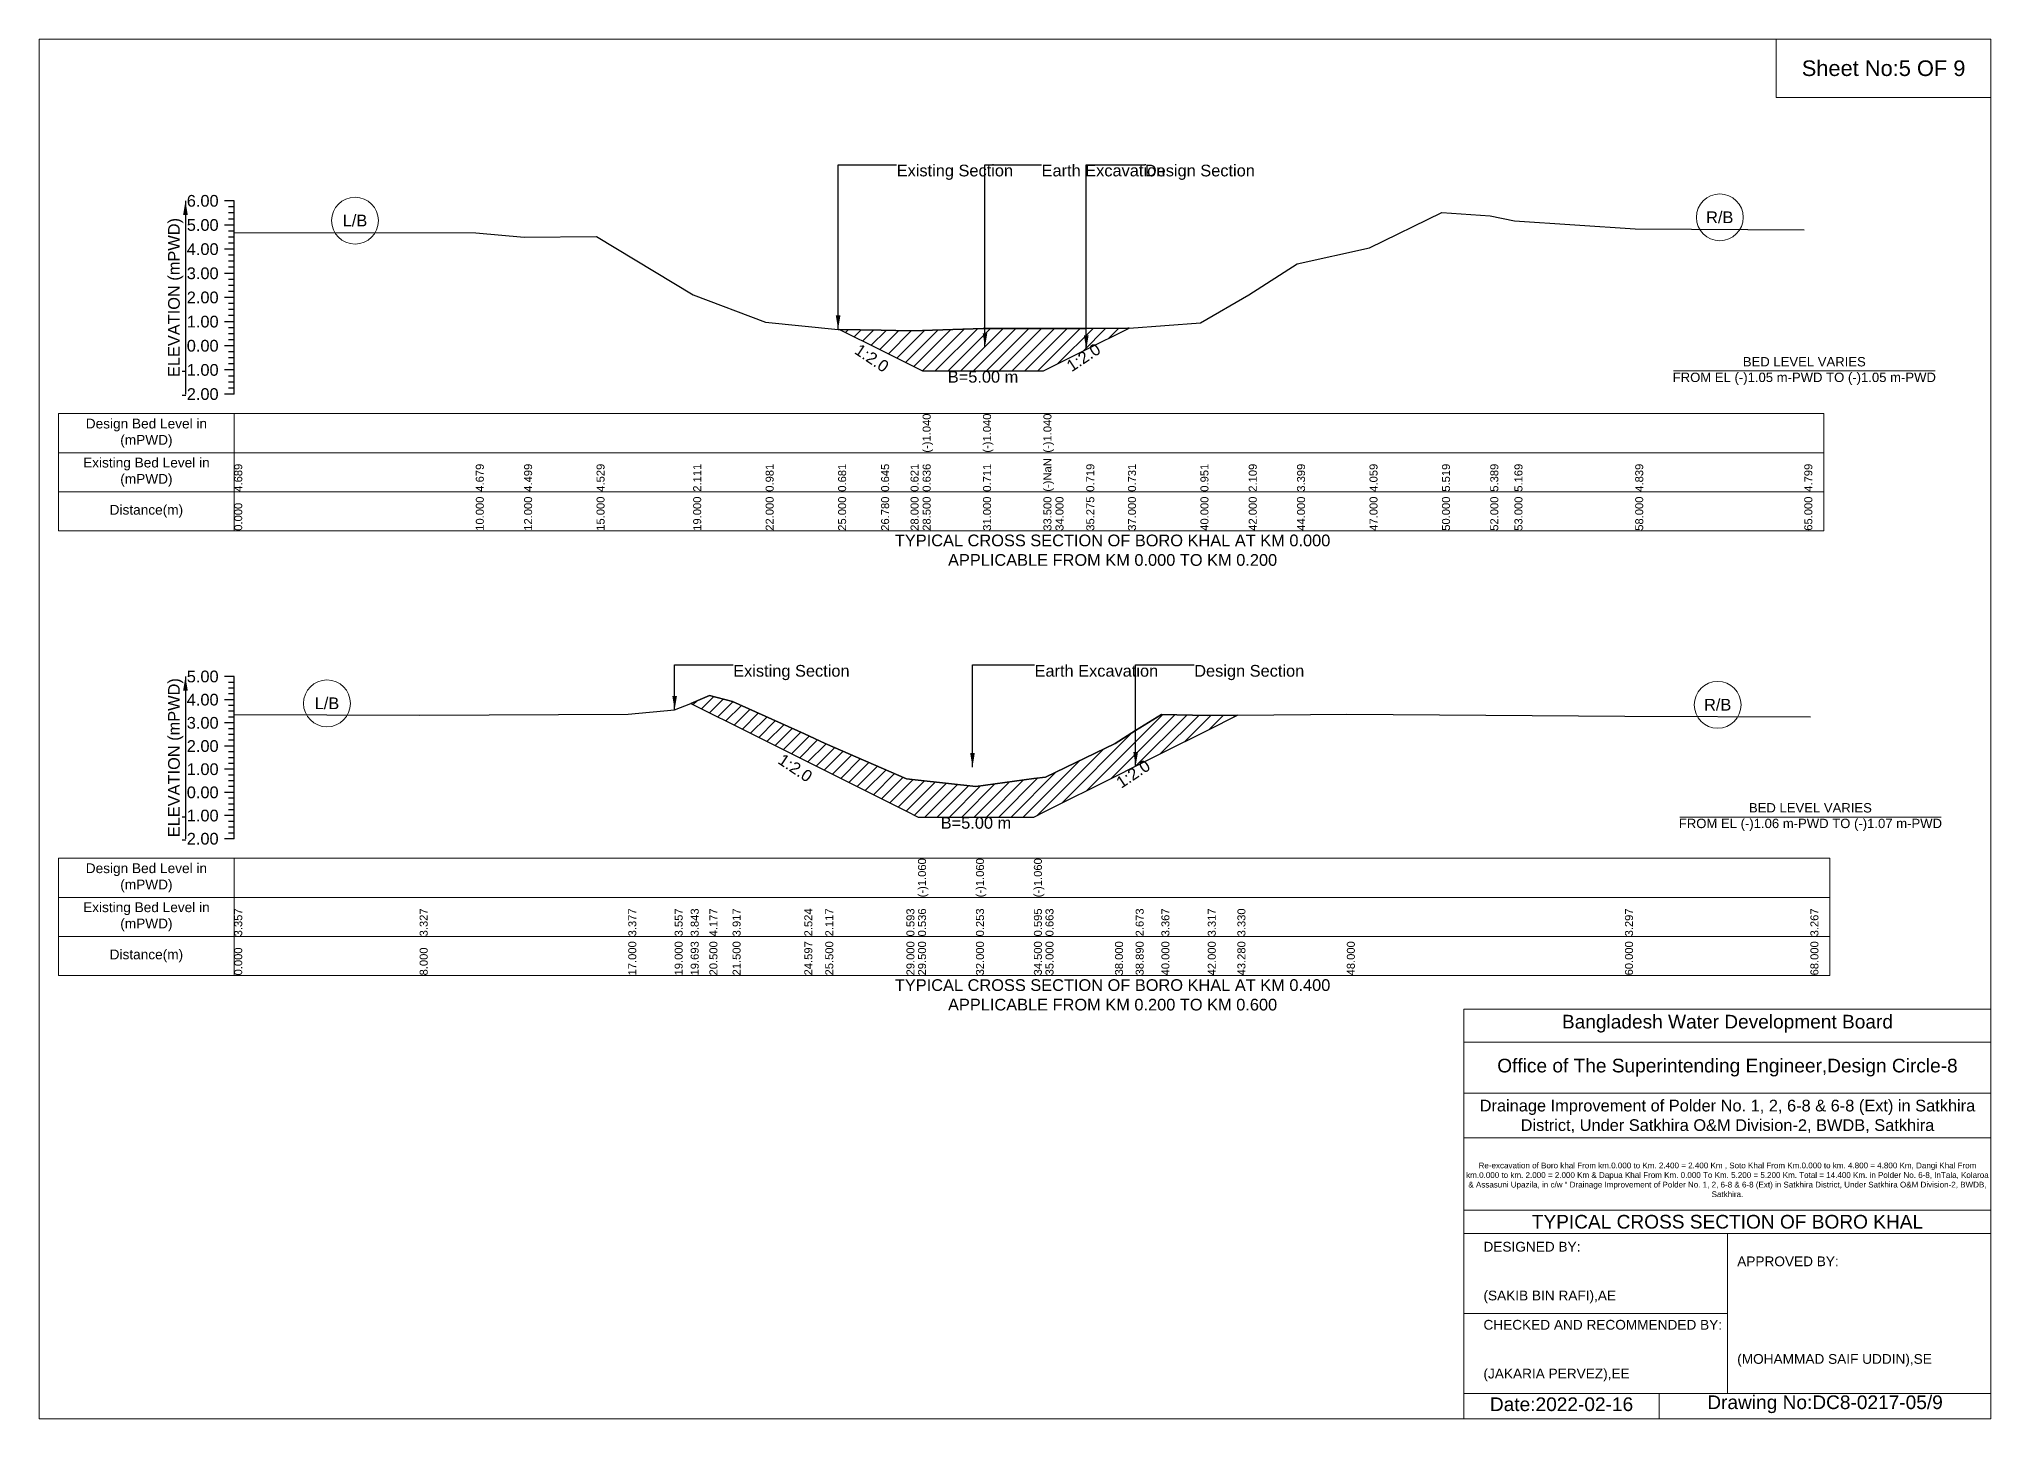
# Model space of a CAD drawing. Header units: inches. Extents: x 91000 to 538000, y -5656 to 0.
# Drawn here: x 260000 to 268000, y -5656 to 0 of the extents above; entities that cross this region are included whole.
import ezdxf

# ---------------------------------------------------------------- set-up
doc = ezdxf.new("R2010")
doc.units = ezdxf.units.IN
doc.header["$LTSCALE"] = 7
doc.header["$MEASUREMENT"] = 0
for name, color, linetype, lineweight in [('Cross section Data Border', 7, 'Continuous', 9), ('Cross Section Labels', 7, 'Continuous', 9), ('Existing_Bed_Level for Xsection', 7, 'Continuous', 25)]:
    doc.layers.add(name, color=color, linetype=linetype, lineweight=lineweight)
doc.styles.get("Standard").update_dxf_attribs({"font": 'arial.ttf'})
doc.dimstyles.get("Standard").update_dxf_attribs({"dimtxt": 45, "dimasz": 60, "dimexe": 0.18, "dimexo": 0.0625, "dimgap": 0.09, "dimtad": 0, "dimtih": 1, "dimtoh": 1, "dimdec": 4, "dimzin": 0, "dimdsep": 46, "dimtxsty": 'Standard', "dimcen": 0.09, "dimadec": 0, "dimazin": 0, "dimtfac": 1, "dimtdec": 4, "dimtofl": 0, "dimtmove": 0, "dimatfit": 3, "dimfxl": 1, "dimtolj": 1, "dimtzin": 0, "dimarcsym": 0})

msp = doc.modelspace()

# ---------------------------------------------------------------- hatches: boundary and pattern name
at = {"layer": 'Existing_Bed_Level for Xsection'}
h = msp.add_hatch(dxfattribs=at)
h.set_pattern_fill('ANSI31', color=256, scale=297, style=0)
h.paths.add_polyline_path([(263280.98125, -1190.17962), (263451.24062, -1275.30931), (263572, -1335.689), (263621.5, -1360.439), (263869, -1360.439), (264116.5, -1360.439), (264166, -1335.689), (264292.18633, -1272.59584), (264463, -1187.189), (264467.87266, -1184.75267), (264463, -1185.11), (264292.18633, -1186.24876), (264166, -1187.09), (264116.5, -1187.09), (263869, -1187.09), (263621.5, -1194.515), (263572, -1196), (263451.24062, -1193.58481)])
h = msp.add_hatch(dxfattribs=at)
h.set_pattern_fill('ANSI31', color=256, scale=285, style=0)
h.paths.add_polyline_path([(262670.84124, -2722.90562), (262747.5, -2761.235), (262842.5, -2808.735), (263136.67062, -2955.82031), (263222.5, -2998.735), (263555, -3164.985), (263602.5, -3188.735), (263840, -3188.735), (264077.5, -3188.735), (264125, -3164.985), (264410, -3022.485), (264494.53061, -2980.21969), (264600, -2927.485), (264790, -2832.485), (264911.56122, -2771.70439), (264790, -2772.92), (264600, -2768.17), (264494.53061, -2834.08837), (264410, -2886.92), (264125, -3025.05), (264077.5, -3031.54167), (263840, -3064), (263602.5, -3037.08333), (263555, -3031.7), (263222.5, -2886.92), (263136.67062, -2848.29678), (262842.5, -2715.92), (262747.5, -2691.22)])

# ---------------------------------------------------------------- linework, layer by layer
at = {"layer": 'Cross section Data Border'}
for points in [[(260080, -1535.479), (267315, -1535.479), (267315, -2015.479), (260080, -2015.479)], [(260080, -3358.035), (267340, -3358.035), (267340, -3838.035), (260080, -3838.035)]]:
    msp.add_lwpolyline(points, close=True, dxfattribs=at)
for points in [[(260800, -1535.479), (260800, -2015.479)], [(260080, -1695.479), (267315, -1695.479)], [(260080, -1855.479), (267315, -1855.479)], [(260800, -3358.035), (260800, -3838.035)], [(260080, -3518.035), (267340, -3518.035)], [(260080, -3678.035), (267340, -3678.035)]]:
    msp.add_lwpolyline(points, dxfattribs=at)
at = {"layer": 'Cross Section Labels'}
for points in [[(260000, 0), (268000, 0), (268000, -5656), (260000, -5656)], [(267120, 0), (268000, 0), (268000, -240), (267120, -240)]]:
    msp.add_lwpolyline(points, close=True, dxfattribs=at)
for points in [[(266699.19427, -1360.439), (267770.80573, -1360.439)], [(266724.19427, -3188.735), (267795.80573, -3188.735)], [(265840, -5656), (265840, -3976), (268000, -3976)], [(265840, -4112), (268000, -4112)], [(265840, -4320), (268000, -4320)], [(265840, -4504), (268000, -4504)], [(265840, -4800), (268000, -4800)], [(265840, -4896), (268000, -4896)], [(266920, -4896), (266920, -5552)], [(265840, -5224), (266920, -5224)], [(265840, -5552), (268000, -5552)], [(266640, -5552), (266640, -5656)]]:
    msp.add_lwpolyline(points, dxfattribs=at)
for centre in [(266888.5, -730.898), (261295, -744.263), (261180, -2723.045), (266880, -2728.745)]:
    msp.add_circle(centre, 96, dxfattribs=at)
at = {"layer": 'Existing_Bed_Level for Xsection'}
for points in [[(260800, -663.479), (260760, -663.479)], [(260800, -688.229), (260776, -688.229)], [(260800, -712.979), (260776, -712.979)], [(260800, -1455.479), (260800, -1356.479), (260800, -1257.479), (260800, -1158.479), (260800, -1059.479), (260800, -960.479), (260800, -861.479), (260800, -762.479), (260800, -663.479)], [(260800, -793.268), (261790, -794.258), (261988, -812.078), (262285, -809.108), (262681, -1048.49), (262978, -1160.36), (263275, -1190.06), (263280.98125, -1190.17962), (263451.24062, -1193.58481), (263572, -1196), (263621.5, -1194.515), (263621.5, -1194.515), (263869, -1187.09), (263869, -1187.09), (264116.5, -1187.09), (264116.5, -1187.09), (264166, -1187.09), (264292.18633, -1186.24876), (264463, -1185.11), (264467.87266, -1184.75267), (264760, -1163.33), (264958, -1048.688), (265156, -920.978), (265453, -855.638), (265750, -711.098), (265948, -723.968), (266047, -745.748), (266542, -778.418), (267235, -782.378)], [(260800, -762.479), (260760, -762.479)], [(260800, -737.729), (260776, -737.729)], [(260800, -787.229), (260776, -787.229)], [(260800, -861.479), (260760, -861.479)], [(260800, -811.979), (260776, -811.979)], [(260800, -836.729), (260776, -836.729)], [(260800, -886.229), (260776, -886.229)], [(260800, -910.979), (260776, -910.979)], [(260800, -935.729), (260776, -935.729)], [(260800, -960.479), (260760, -960.479)], [(260800, -985.229), (260776, -985.229)], [(260800, -1009.979), (260776, -1009.979)], [(260800, -1034.729), (260776, -1034.729)], [(260800, -1059.479), (260760, -1059.479)], [(260800, -1084.229), (260776, -1084.229)], [(260800, -1108.979), (260776, -1108.979)], [(260800, -1158.479), (260760, -1158.479)], [(260800, -1133.729), (260776, -1133.729)], [(260800, -1183.229), (260776, -1183.229)], [(260800, -1257.479), (260760, -1257.479)], [(260800, -1207.979), (260776, -1207.979)], [(260800, -1232.729), (260776, -1232.729)], [(260800, -1356.479), (260760, -1356.479)], [(260800, -1282.229), (260776, -1282.229)], [(260800, -1306.979), (260776, -1306.979)], [(260800, -1331.729), (260776, -1331.729)], [(260800, -1381.229), (260776, -1381.229)], [(260800, -1405.979), (260776, -1405.979)], [(260800, -1430.729), (260776, -1430.729)], [(260800, -1455.479), (260760, -1455.479)], [(260800, -2613.035), (260760, -2613.035)], [(260800, -2636.785), (260776, -2636.785)], [(260800, -3278.035), (260800, -3183.035), (260800, -3088.035), (260800, -2993.035), (260800, -2898.035), (260800, -2803.035), (260800, -2708.035), (260800, -2613.035)], [(260800, -2708.035), (260760, -2708.035)], [(260800, -2660.535), (260776, -2660.535)], [(260800, -2684.285), (260776, -2684.285)], [(260800, -2769.12), (261560, -2771.97), (262415, -2767.22), (262605, -2750.12), (262670.84124, -2722.90562), (262747.5, -2691.22), (262842.5, -2715.92), (263136.67062, -2848.29678), (263222.5, -2886.92), (263555, -3031.7), (263602.5, -3037.08333), (263602.5, -3037.08333), (263840, -3064), (263840, -3064), (264077.5, -3031.54167), (264077.5, -3031.54167), (264125, -3025.05), (264410, -2886.92), (264494.53061, -2834.08837), (264600, -2768.17), (264790, -2772.92), (264911.56122, -2771.70439), (265360, -2767.22), (266500, -2774.82), (267260, -2777.67)], [(260800, -2731.785), (260776, -2731.785)], [(260800, -2755.535), (260776, -2755.535)], [(260800, -2779.285), (260776, -2779.285)], [(260800, -2803.035), (260760, -2803.035)], [(260800, -2826.785), (260776, -2826.785)], [(260800, -2850.535), (260776, -2850.535)], [(260800, -2874.285), (260776, -2874.285)], [(260800, -2898.035), (260760, -2898.035)], [(260800, -2921.785), (260776, -2921.785)], [(260800, -2945.535), (260776, -2945.535)], [(260800, -2993.035), (260760, -2993.035)], [(260800, -2969.285), (260776, -2969.285)], [(260800, -3016.785), (260776, -3016.785)], [(260800, -3088.035), (260760, -3088.035)], [(260800, -3040.535), (260776, -3040.535)], [(260800, -3064.285), (260776, -3064.285)], [(260800, -3111.785), (260776, -3111.785)], [(260800, -3183.035), (260760, -3183.035)], [(260800, -3135.535), (260776, -3135.535)], [(260800, -3159.285), (260776, -3159.285)], [(260800, -3278.035), (260760, -3278.035)], [(260800, -3206.785), (260776, -3206.785)], [(260800, -3230.535), (260776, -3230.535)], [(260800, -3254.285), (260776, -3254.285)]]:
    msp.add_lwpolyline(points, dxfattribs=at)
for points in [[(263280.98125, -1190.17962), (263451.24062, -1275.30931), (263572, -1335.689), (263621.5, -1360.439), (263621.5, -1360.439), (263869, -1360.439), (263869, -1360.439), (264116.5, -1360.439), (264116.5, -1360.439), (264166, -1335.689), (264292.18633, -1272.59584), (264463, -1187.189), (264467.87266, -1184.75267), (264463, -1185.11), (264292.18633, -1186.24876), (264166, -1187.09), (264116.5, -1187.09), (264116.5, -1187.09), (263869, -1187.09), (263869, -1187.09), (263621.5, -1194.515), (263621.5, -1194.515), (263572, -1196), (263451.24062, -1193.58481)], [(262670.84124, -2722.90562), (262670.84124, -2722.90562), (262747.5, -2761.235), (262842.5, -2808.735), (263136.67062, -2955.82031), (263222.5, -2998.735), (263555, -3164.985), (263602.5, -3188.735), (263602.5, -3188.735), (263840, -3188.735), (263840, -3188.735), (264077.5, -3188.735), (264077.5, -3188.735), (264125, -3164.985), (264410, -3022.485), (264494.53061, -2980.21969), (264600, -2927.485), (264790, -2832.485), (264911.56122, -2771.70439), (264790, -2772.92), (264600, -2768.17), (264494.53061, -2834.08837), (264410, -2886.92), (264125, -3025.05), (264077.5, -3031.54167), (264077.5, -3031.54167), (263840, -3064), (263840, -3064), (263602.5, -3037.08333), (263602.5, -3037.08333), (263555, -3031.7), (263222.5, -2886.92), (263136.67062, -2848.29678), (262842.5, -2715.92), (262747.5, -2691.22), (262670.84124, -2722.90562)]]:
    msp.add_lwpolyline(points, close=True, dxfattribs=at)

# ---------------------------------------------------------------- texts
at = {"layer": 'Cross section Data Border', "char_height": 40, "width": 640, "attachment_point": 5}
for s, insert in [('Design Bed Level in (mPWD)', (260440, -1615.479)), ('Existing Bed Level in (mPWD)', (260440, -1775.479)), ('Distance(m)', (260440, -1935.479)), ('Design Bed Level in (mPWD)', (260440, -3438.035)), ('Existing Bed Level in (mPWD)', (260440, -3598.035)), ('Distance(m)', (260440, -3758.035))]:
    msp.add_mtext(s, dxfattribs=dict(at, insert=insert))
at = {"layer": 'Cross Section Labels'}
for s, insert, char_height, attachment_point in [('Sheet No:5 OF 9', (267560, -120), 64, 5), ('Existing Section', (263515, -514.979), 48, 1), ('Earth Excavation', (264109, -514.979), 48, 1), ('Design Section', (264532.18633, -514.979), 48, 1), ('L/B', (261295, -744.263), 48, 5), ('R/B', (266888.5, -730.898), 48, 5), ('B=5.00 m', (263869, -1360.439), 48, 2), ('BED LEVEL VARIES ^JFROM EL (-)1.05 m-PWD TO (-)1.05 m-PWD', (267235, -1360.439), 38.4, 5), ('TYPICAL CROSS SECTION OF BORO KHAL AT KM 0.000^JAPPLICABLE FROM KM 0.000 TO KM 0.200', (264400, -2095.479), 48, 5), ('Existing Section', (262845, -2565.535), 48, 1), ('Earth Excavation', (264080, -2565.535), 48, 1), ('Design Section', (264734.53061, -2565.535), 48, 1), ('L/B', (261180, -2723.045), 48, 5), ('R/B', (266880, -2728.745), 48, 5), ('B=5.00 m', (263840, -3188.735), 48, 2), ('BED LEVEL VARIES ^JFROM EL (-)1.06 m-PWD TO (-)1.07 m-PWD', (267260, -3188.735), 38.4, 5), ('TYPICAL CROSS SECTION OF BORO KHAL AT KM 0.400^JAPPLICABLE FROM KM 0.200 TO KM 0.600', (264400, -3918.035), 48, 5), ('Bangladesh Water Development Board', (266920, -4036), 56, 5), ('Office of The Superintending Engineer,Design Circle-8', (266920, -4216), 56, 5)]:
    msp.add_mtext(s, dxfattribs=dict(at, insert=insert, char_height=char_height, attachment_point=attachment_point))
at = {"layer": 'Cross Section Labels', "char_height": 48, "attachment_point": 2}
for insert, rotation in [((263426.49062, -1287.68431), 326.309932474), ((264267.43633, -1284.97084), 33.690067526), ((263112.92062, -2967.69531), 326.309932474), ((264470.78061, -2992.09469), 33.690067526)]:
    msp.add_mtext('1:2.0', dxfattribs=dict(at, insert=insert, rotation=rotation))
at = {"layer": 'Cross Section Labels'}
for s, insert, char_height, width, attachment_point in [('Drainage Improvement of Polder No. 1, 2, 6-8 & 6-8 (Ext) in Satkhira District, Under Satkhira O&M Division-2, BWDB, Satkhira', (266920, -4416), 48, 2240, 5), ('Re-excavation of Boro khal From km.0.000 to Km. 2.400 = 2.400 Km , Soto Khal From Km.0.000 to km. 4.800 = 4.800 Km, Dangi Khal From km.0.000 to km. 2.000 = 2.000 Km & Dapua Khal From Km. 0.000 To Km. 5.200 = 5.200 Km. Total = 14.400 Km. in Polder No. 6-8, InTala, Kolaroa & Assasuni Upazila, in c/w “ Drainage Improvement of Polder No. 1, 2, 6-8 & 6-8 (Ext) in Satkhira District, Under Satkhira O&M Division-2, BWDB, Satkhira.', (266920, -4676), 23.56497918, 2160, 5), ('TYPICAL CROSS SECTION OF BORO KHAL', (266920, -4848), 56, 2240, 5), ('DESIGNED BY:^J^J^J(SAKIB BIN RAFI),AE', (265920, -5056), 40, 1120, 4), ('APPROVED BY:^J^J^J^J^J^J(MOHAMMAD SAIF UDDIN),SE', (266960, -5216), 40, 1120, 4), ('CHECKED AND RECOMMENDED BY:^J^J^J(JAKARIA PERVEZ),EE', (265920, -5376), 40, 1120, 4), ('Date:2022-02-16', (266240, -5596), 56, 1120, 5), ('Drawing No:DC8-0217-05/9', (267320, -5596), 56, 1760, 5)]:
    msp.add_mtext(s, dxfattribs=dict(at, insert=insert, char_height=char_height, width=width, attachment_point=attachment_point))
at = {"layer": 'Existing_Bed_Level for Xsection', "char_height": 48, "attachment_point": 6}
for s, insert in [('6.00', (260736, -663.479)), ('5.00', (260736, -762.479)), ('4.00', (260736, -861.479)), ('3.00', (260736, -960.479)), ('2.00', (260736, -1059.479)), ('1.00', (260736, -1158.479)), ('0.00', (260736, -1257.479)), ('-1.00', (260736, -1356.479)), ('-2.00', (260736, -1455.479)), ('5.00', (260736, -2613.035)), ('4.00', (260736, -2708.035)), ('3.00', (260736, -2803.035)), ('2.00', (260736, -2898.035)), ('1.00', (260736, -2993.035)), ('0.00', (260736, -3088.035)), ('-1.00', (260736, -3183.035)), ('-2.00', (260736, -3278.035))]:
    msp.add_mtext(s, dxfattribs=dict(at, insert=insert))
at = {"layer": 'Existing_Bed_Level for Xsection', "rotation": 90}
for s, insert, char_height, attachment_point in [('ELEVATION (mPWD)', (260560, -1059.479), 48, 5), ('(-)1.040', (263621.5, -1695.479), 32.8, 1), ('(-)1.040', (263869, -1695.479), 32.8, 1), ('(-)1.040', (264116.5, -1695.479), 32.8, 1), ('4.689', (260800, -1855.479), 32.8, 1), ('4.679', (261790, -1855.479), 32.8, 1), ('4.499', (261988, -1855.479), 32.8, 1), ('4.529', (262285, -1855.479), 32.8, 1), ('2.111', (262681, -1855.479), 32.8, 1), ('0.981', (262978, -1855.479), 32.8, 1), ('0.681', (263275, -1855.479), 32.8, 1), ('0.645', (263451.24062, -1855.479), 32.8, 1), ('0.621', (263572, -1855.479), 32.8, 1), ('0.636', (263621.5, -1855.479), 32.8, 1), ('0.711', (263869, -1855.479), 32.8, 1), ('(-)NaN', (264116.5, -1855.479), 32.8, 1), ('0.719', (264292.18633, -1855.479), 32.8, 1), ('0.731', (264463, -1855.479), 32.8, 1), ('0.951', (264760, -1855.479), 32.8, 1), ('2.109', (264958, -1855.479), 32.8, 1), ('3.399', (265156, -1855.479), 32.8, 1), ('4.059', (265453, -1855.479), 32.8, 1), ('5.519', (265750, -1855.479), 32.8, 1), ('5.389', (265948, -1855.479), 32.8, 1), ('5.169', (266047, -1855.479), 32.8, 1), ('4.839', (266542, -1855.479), 32.8, 1), ('4.799', (267235, -1855.479), 32.8, 1), ('0.000', (260800, -2015.479), 32.8, 1), ('10.000', (261790, -2015.479), 32.8, 1), ('12.000', (261988, -2015.479), 32.8, 1), ('15.000', (262285, -2015.479), 32.8, 1), ('19.000', (262681, -2015.479), 32.8, 1), ('22.000', (262978, -2015.479), 32.8, 1), ('25.000', (263275, -2015.479), 32.8, 1), ('26.780', (263451.24062, -2015.479), 32.8, 1), ('28.000', (263572, -2015.479), 32.8, 1), ('28.500', (263621.5, -2015.479), 32.8, 1), ('31.000', (263869, -2015.479), 32.8, 1), ('33.500', (264116.5, -2015.479), 32.8, 1), ('34.000', (264166, -2015.479), 32.8, 1), ('35.275', (264292.18633, -2015.479), 32.8, 1), ('37.000', (264463, -2015.479), 32.8, 1), ('40.000', (264760, -2015.479), 32.8, 1), ('42.000', (264958, -2015.479), 32.8, 1), ('44.000', (265156, -2015.479), 32.8, 1), ('47.000', (265453, -2015.479), 32.8, 1), ('50.000', (265750, -2015.479), 32.8, 1), ('52.000', (265948, -2015.479), 32.8, 1), ('53.000', (266047, -2015.479), 32.8, 1), ('58.000', (266542, -2015.479), 32.8, 1), ('65.000', (267235, -2015.479), 32.8, 1), ('ELEVATION (mPWD)', (260560, -2945.535), 48, 5), ('(-)1.060', (263602.5, -3518.035), 32.8, 1), ('(-)1.060', (263840, -3518.035), 32.8, 1), ('(-)1.060', (264077.5, -3518.035), 32.8, 1), ('3.357', (260800, -3678.035), 32.8, 1), ('3.327', (261560, -3678.035), 32.8, 1), ('3.377', (262415, -3678.035), 32.8, 1), ('3.557', (262605, -3678.035), 32.8, 1), ('3.843', (262670.84124, -3678.035), 32.8, 1), ('4.177', (262747.5, -3678.035), 32.8, 1), ('3.917', (262842.5, -3678.035), 32.8, 1), ('2.524', (263136.67062, -3678.035), 32.8, 1), ('2.117', (263222.5, -3678.035), 32.8, 1), ('0.593', (263555, -3678.035), 32.8, 1), ('0.536', (263602.5, -3678.035), 32.8, 1), ('0.253', (263840, -3678.035), 32.8, 1), ('0.595', (264077.5, -3678.035), 32.8, 1), ('0.663', (264125, -3678.035), 32.8, 1), ('2.673', (264494.53061, -3678.035), 32.8, 1), ('3.367', (264600, -3678.035), 32.8, 1), ('3.317', (264790, -3678.035), 32.8, 1), ('3.330', (264911.56122, -3678.035), 32.8, 1), ('3.297', (266500, -3678.035), 32.8, 1), ('3.267', (267260, -3678.035), 32.8, 1), ('0.000', (260800, -3838.035), 32.8, 1), ('8.000', (261560, -3838.035), 32.8, 1), ('17.000', (262415, -3838.035), 32.8, 1), ('19.000', (262605, -3838.035), 32.8, 1), ('19.693', (262670.84124, -3838.035), 32.8, 1), ('20.500', (262747.5, -3838.035), 32.8, 1), ('21.500', (262842.5, -3838.035), 32.8, 1), ('24.597', (263136.67062, -3838.035), 32.8, 1), ('25.500', (263222.5, -3838.035), 32.8, 1), ('29.000', (263555, -3838.035), 32.8, 1), ('29.500', (263602.5, -3838.035), 32.8, 1), ('32.000', (263840, -3838.035), 32.8, 1), ('34.500', (264077.5, -3838.035), 32.8, 1), ('35.000', (264125, -3838.035), 32.8, 1), ('38.000', (264410, -3838.035), 32.8, 1), ('38.890', (264494.53061, -3838.035), 32.8, 1), ('40.000', (264600, -3838.035), 32.8, 1), ('42.000', (264790, -3838.035), 32.8, 1), ('43.280', (264911.56122, -3838.035), 32.8, 1), ('48.000', (265360, -3838.035), 32.8, 1), ('60.000', (266500, -3838.035), 32.8, 1), ('68.000', (267260, -3838.035), 32.8, 1)]:
    msp.add_mtext(s, dxfattribs=dict(at, insert=insert, char_height=char_height, attachment_point=attachment_point))

# ---------------------------------------------------------------- leaders
at = {"layer": 'Cross Section Labels', "annotation_type": 0, "has_hookline": 1, "hookline_direction": 0}
for points, text_width in [([(263275, -1190.06), (263275, -514.979), (263514.91, -514.979)], 467.16508), ([(263877.01897, -1263.24777), (263877.01897, -514.979), (264108.91, -514.979)], 496.99318), ([(264292.18633, -1272.59584), (264292.18633, -514.979), (264532.09633, -514.979)], 441.23329), ([(262605, -2750.12), (262605, -2565.535), (262844.91, -2565.535)], 467.16508), ([(263825.78009, -2983.87874), (263825.78009, -2565.535), (264079.91, -2565.535)], 496.99318), ([(264494.53061, -2980.21969), (264494.53061, -2565.535), (264734.44061, -2565.535)], 441.23329)]:
    msp.add_leader(points, dimstyle='Standard', override={"dimasz": 57.6}, dxfattribs=dict(at, text_width=text_width))
at = {"layer": 'Existing_Bed_Level for Xsection'}
for points in [[(260600, -663.479), (260600, -1455.479)], [(260600, -2613.035), (260600, -3278.035)]]:
    msp.add_leader(points, dimstyle='Standard', override={"dimasz": 57.6}, dxfattribs=at)

doc.saveas('drawing.dxf')
